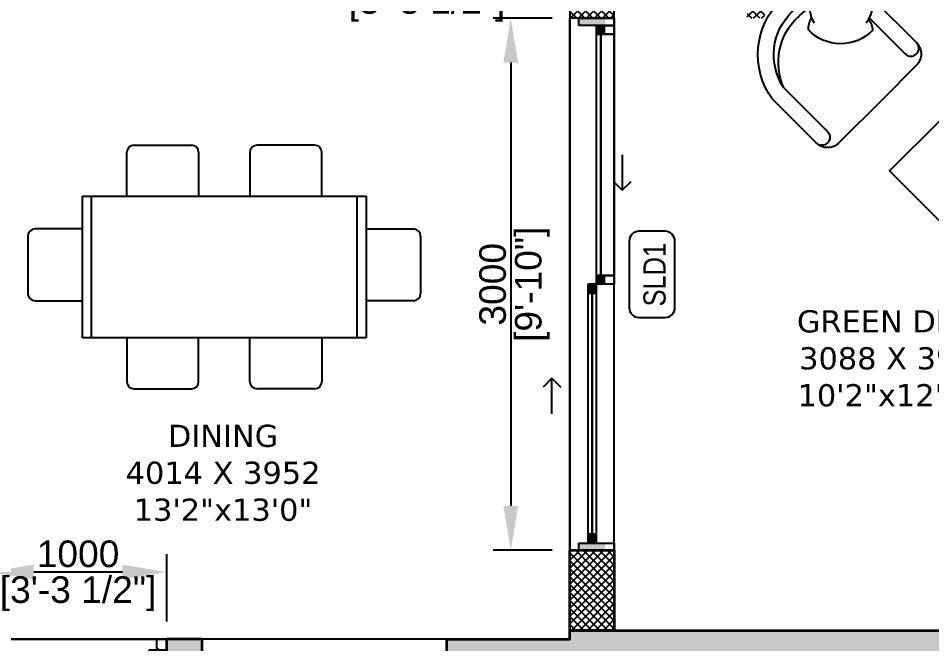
# Model space of a CAD drawing. Header units: millimetres. Extents: x -9976 to 131129, y -15735 to 207061.
# Drawn here: x 118998 to 124151, y 175162 to 178689 of the extents above; entities that cross this region are included whole.
import ezdxf
from ezdxf.enums import TextEntityAlignment as Align

# ---------------------------------------------------------------- set-up
doc = ezdxf.new("R2010")
doc.units = ezdxf.units.MM
doc.linetypes.add('3BHK  WEST_UN-2$0$DASHED', pattern=[0.75, 0.5, -0.25])
for name, color, linetype in [('A-Dimensions', 4, 'Continuous'), ('A-Door', 11, 'Continuous'), ('A-Door Line', 8, 'Continuous'), ('A-Furniture', 8, 'Continuous'), ('A-Hatch', 252, 'Continuous'), ('A-Room Boundary', 44, 'Continuous'), ('A-Text Main', 44, 'Continuous')]:
    doc.layers.add(name, color=color, linetype=linetype)
doc.layers.add('A-Wall', color=240, linetype='Continuous', lineweight=35)
doc.styles.add('2024-08-29_TOWER-A$0$simplex-0.8', font='simplex.shx', dxfattribs={"width": 0.8})
doc.styles.add('3.5BHK EAST_UN-1$0$grid_text', font='verdana.ttf')
doc.styles.add('ARIAL', font='ARIALN.TTF')
doc.styles.add('S', font='arial.ttf', dxfattribs={"height": 150})
doc.dimstyles.new('DIMSMALL', dxfattribs={"dimtxt": 150, "dimasz": 250, "dimexe": 100, "dimexo": 100, "dimgap": 25, "dimtad": 1, "dimdec": 0, "dimtxsty": 'S', "dimcen": 0, "dimdle": 100, "dimclrd": 8, "dimclre": 8, "dimclrt": 256, "dimazin": 3, "dimtfac": 1, "dimtdec": 0, "dimtix": 1, "dimtmove": 0, "dimatfit": 3, "dimldrblk": '12_DatumFilled', "dimlwd": -1, "dimlwe": -1, "dimarcsym": 1})

# ---------------------------------------------------------------- blocks, each defined once
blk = doc.blocks.new('A$C81f2a20b')
at = {"layer": 'A-Furniture', "linetype": 'Continuous'}
for p, q in [((290.6, 1087.3), (614.6, 1087.3)), ((1309.4, 1087.3), (985.4, 1087.3)), ((250.1, 800), (250.1, 1046.8)), ((655.1, 1046.8), (655.1, 800)), ((944.9, 1046.8), (944.9, 800)), ((1349.9, 800), (1349.9, 1046.8)), ((0, 0), (0, 800)), ((0, 800), (1600, 800)), ((50, 0), (50, 800)), ((1550, 0), (1550, 800)), ((1600, 800), (1600, 0)), ((-307.7, 574.2), (-307.7, 250.2)), ((0, 614.7), (-267.2, 614.7)), ((1600, 614.7), (1867.2, 614.7)), ((1907.7, 574.2), (1907.7, 250.2)), ((-267.2, 209.7), (0, 209.7)), ((1867.2, 209.7), (1600, 209.7)), ((1600, 0), (0, 0)), ((250.1, 0), (250.1, -246.8)), ((655.1, -246.8), (655.1, 0)), ((944.9, -246.8), (944.9, 0)), ((1349.9, 0), (1349.9, -246.8)), ((290.6, -287.3), (614.6, -287.3)), ((1309.4, -287.3), (985.4, -287.3))]:
    blk.add_line(p, q, dxfattribs=at)
for centre, start, end in [((290.6, 1046.8), 90, 180), ((614.6, 1046.8), 0, 90), ((985.4, 1046.8), 90, 180), ((1309.4, 1046.8), 0, 90), ((-267.2, 574.2), 90, 180), ((1867.2, 574.2), 0, 90), ((-267.2, 250.2), 180, 270), ((1867.2, 250.2), 270, 0), ((290.6, -246.8), 180, 270), ((614.6, -246.8), 270, 0), ((985.4, -246.8), 180, 270), ((1309.4, -246.8), 270, 0)]:
    blk.add_arc(centre, 40.5, start, end, dxfattribs=at)
blk = doc.blocks.new('A$Ccfbdbe87')
at = {"layer": 'A-Door'}
for p, q in [((99.9, 973.1), (44.4, 973.1)), ((44.4, 973.1), (44.4, 62.5)), ((99.9, 62.5), (99.9, 973.1)), ((5.6, 895.4), (44.4, 895.4)), ((5.6, 895.4), (5.6, 806.5)), ((16.7, 806.5), (24.9, 895.4)), ((23.3, 878.7), (44.4, 878.7)), ((138.8, 895.4), (99.9, 895.4)), ((121, 878.7), (99.9, 878.7)), ((127.7, 806.5), (119.5, 895.4)), ((138.8, 895.4), (138.8, 806.5)), ((99.9, 862), (44.4, 862)), ((5.6, 806.5), (16.7, 806.5)), ((138.8, 806.5), (127.7, 806.5)), ((99.9, 173.5), (44.4, 173.5)), ((0, 0), (0, 62.5)), ((0, 62.5), (44.4, 62.5)), ((16.7, 73.6), (50, 73.6)), ((33.3, 90.2), (33.3, 56.9)), ((44.4, 62.5), (99.9, 62.5)), ((44.4, 62.5), (44.4, 55.5)), ((44.4, 55.5), (55.5, 55.5)), ((55.5, 55.5), (55.5, 0)), ((99.9, 62.5), (99.9, 62.5)), ((944.5, 55.5), (944.5, 0)), ((955.6, 55.5), (944.5, 55.5)), ((1000, 62.5), (955.6, 62.5)), ((955.6, 62.5), (955.6, 55.5)), ((1000, 0), (1000, 62.5)), ((55.5, 0), (0, 0)), ((944.5, 0), (1000, 0))]:
    blk.add_line(p, q, dxfattribs=at)
blk.add_circle((33.3, 73.6), 11.1, dxfattribs=at)
at = {"layer": 'A-Door', "linetype": '3BHK  WEST_UN-2$0$DASHED', "lineweight": 0}
blk.add_arc((41.8, 61.2), 913.8, 0.0822, 86.3506, dxfattribs=at)
blk = doc.blocks.new('3BHK  WEST_UN-2$0$A$Ce69b8bcf')
at = {"layer": 'A-Furniture'}
for points in [[(800.1, 434.8), (800.1, 90.2, -0.414214), (709.9, 0), (360.8, 0, -0.376272), (0.1, 430.3), (0.1, 434.8), (0.1, 439.3, -0.414214), (360.8, 800), (709.9, 800, -0.414214), (800.1, 709.8), (800.1, 434.8)], [(315.3, 807.4, 0.14773), (237.8, 675.6, 0.213343), (124.1, 559.4, 0.178662)], [(428.9, 678.2, 0.356772), (315.3, 807.4, 0.249542), (221.6, 690.3, -9.61688)], [(424, 709.8), (709.9, 709.8, 0.414214), (755, 754.9), (755, 754.9, 0.414214), (709.9, 800)], [(231.6, 693.8, 0.306663), (124.1, 559.4, 0.30633), (222.3, 471.5, -0.872847)], [(426.1, 700.9, -0.165541), (485.7, 673, -0.425989), (227.4, 419.8, -0.121523), (191.8, 479.9, 7.115464)], [(125.9, 573.6, 0.130591), (90.3, 439.3), (90.3, 434.8)], [(145.1, 516.2, 0.072384), (135.4, 439.3), (135.4, 434.8)], [(360.8, 90.2, -0.364589), (90.3, 430.3), (90.3, 434.8)], [(360.8, 90.2, -0.321599), (135.4, 430.3), (135.4, 434.8)], [(360.8, 90.2), (709.9, 90.2, -0.414214), (755, 45.1), (755, 45.1, -0.414214), (709.9, 0)]]:
    blk.add_lwpolyline(points, format="xyb", dxfattribs=at)
blk = doc.blocks.new('A$Cecf05bcc')
at = {"layer": 'A-Door', "linetype": 'Continuous'}
for points in [[(50, 0), (50, -40), (200, -40), (200, 0)], [(200, -40), (150, -40), (150, -90), (200, -90)], [(150, -1500), (200, -1500), (200, -1450), (150, -1450)], [(100, -1500), (100, -1550), (150, -1550), (150, -1500)], [(150, -2960), (150, -2910), (100, -2910), (100, -2960)], [(50, -2960), (50, -3000), (200, -3000), (200, -2960)]]:
    blk.add_hatch(color=256, dxfattribs=at).paths.add_polyline_path(points)
for p, q in [((50, 0), (0, 0)), ((0, -3000), (0, 0)), ((50, 0), (0, 0)), ((250, 0), (50, 0)), ((50, 0), (250, 0)), ((50, -40), (50, 0)), ((250, 0), (50, 0)), ((250, 0), (50, 0)), ((250, -3000), (250, 0)), ((250, 0), (250, -40)), ((250, -40), (50, -40)), ((150, -90), (150, -40)), ((150, -40), (250, -40)), ((250, -40), (250, -90)), ((250, -90), (150, -90)), ((175, -90), (175, -1450)), ((295, -770), (295, -970)), ((295, -970), (245, -920)), ((150, -1500), (150, -1450)), ((150, -1450), (250, -1450)), ((250, -1450), (250, -1500)), ((100, -1500), (100, -1550)), ((150, -1500), (100, -1500)), ((250, -1500), (150, -1500)), ((150, -1550), (150, -1500)), ((100, -1550), (150, -1550)), ((125, -2910), (125, -1550)), ((-101.8, -2030), (-151.8, -2080)), ((-101.8, -2230), (-101.8, -2030)), ((-101.8, -2030), (-51.8, -2080)), ((150, -2910), (100, -2910)), ((100, -2910), (100, -2960)), ((150, -2960), (150, -2910)), ((50, -2960), (250, -2960)), ((50, -3000), (50, -2960)), ((100, -2960), (150, -2960)), ((250, -2960), (250, -3000)), ((50, -3000), (0, -3000)), ((50, -3000), (0, -3000)), ((250, -3000), (50, -3000)), ((250, -3000), (50, -3000)), ((250, -3000), (50, -3000)), ((250, -3000), (50, -3000))]:
    blk.add_line(p, q, dxfattribs=at)
at = {"layer": 'A-Door', "linetype": 'Continuous', "flags": 128}
for points in [[(175, -90), (175, -1450), (150, -1450), (150, -90)], [(250, -90), (250, -1450), (175, -1450), (175, -90)], [(125, -2910), (125, -1550), (100, -1550), (100, -2910)], [(150, -2910), (150, -1550), (125, -1550), (125, -2910)]]:
    blk.add_lwpolyline(points, close=True, dxfattribs=at)
blk = doc.blocks.new('2024-08-29_TOWER-A$0$WNTG')
at = {"layer": 'A-Text Main'}
blk.add_lwpolyline([(-187.8, 246.2), (187.8, 246.2, -0.414214), (242.8, 191.2), (242.8, 43.3, -0.414214), (187.8, -11.7), (-187.8, -11.7, -0.414214), (-242.8, 43.3), (-242.8, 191.2, -0.414214)], format="xyb", close=True, dxfattribs=at)
at = {"layer": 'A-Text Main', "style": '2024-08-29_TOWER-A$0$simplex-0.8', "width": 0.8}
blk.add_attdef('WNTG', text='', height=150, dxfattribs=at).set_placement((-1.6, 43), align=Align.CENTER)
blk = doc.blocks.new('Unit_3')
at = {"layer": 'A-Hatch', "linetype": 'Continuous'}
h = blk.add_hatch(dxfattribs=at)
h.set_pattern_fill('ANSI37', color=256, scale=10)
h.paths.add_polyline_path([(3930, -250), (3930, 0), (3650, 0), (3650, -250), (3650, -933), (3749.5, -932.5), (3749.5, -249.5)])
h.paths.add_polyline_path([(3749.5, -1783), (3650, -1783), (3650, -2907.1), (3749.5, -2907.1), (3749.5, -2843), (5310, -2843), (5310, -2742.4), (3749.5, -2742.4)])
h.paths.add_polyline_path([(5510, -3607.1), (7070.2, -3607.1), (7070.2, -4107.1), (7170.2, -4107.1), (7170.2, -2547.1), (7070.2, -2547.1), (7070.2, -3506.5), (5510, -3506.5)])
h.paths.add_polyline_path([(7069.7, -250), (7069.7, -811.3), (6919.7, -811.3), (6920, -1011.9), (7070.2, -1011.9), (7070, -1697.1), (7170, -1697.1), (7170.2, -250)])
h.paths.add_polyline_path([(5509.5, -1011.9), (6170, -1011.9), (6169.9, -811.3), (5509.5, -811.3)])
h.paths.add_polyline_path([(9476.2, -4107.6), (9476.2, -4557), (9576.2, -4557), (9576.2, -4107.6)])
h.paths.add_polyline_path([(8476.8, -4106.6), (8476.8, -4557), (8726.8, -4557), (8726.8, -4106.6)])
h.paths.add_polyline_path([(8476.8, -8008.9), (8476.8, -7557), (8726.6, -7557), (8726.6, -8008.9)])
h.paths.add_polyline_path([(9640.6, -8258.9), (9640.4, -8859.8), (9539.9, -8859.8), (9540.1, -8258.9)])
h.paths.add_polyline_path([(10340.6, -8258.9), (10340.6, -8758.9), (10240.6, -8758.9), (10240.6, -8258.9)])
h.paths.add_polyline_path([(9640.6, -12199.9), (9640.7, -9859.8), (9540.2, -9859.8), (9540.1, -12199.9)])
h.paths.add_polyline_path([(6201.6, -9258.9), (5192, -9258.9), (5192, -9358.3), (6201.6, -9358.3)])
h.paths.add_polyline_path([(4242, -9258.9), (4242, -12449.9), (4341.5, -12449.9), (4341.5, -11653.8), (4491.7, -11653.8), (4492, -11544.2), (4342, -11544.2), (4342, -9258.9)])
h.paths.add_polyline_path([(6201.6, -11544.2), (5242, -11544.2), (5242, -11653.9), (6201.6, -11653.9)])
h = blk.add_hatch(color=256, dxfattribs=at)
h.dxf.hatch_style = 1
h.paths.add_polyline_path([(6201.6, -12449.9), (7430, -12449.9), (7430, -12199.9), (6401.6, -12199.9), (6401.6, -8258.9), (6401.6, -8058.9), (6201.6, -8058.9)])
h.paths.add_polyline_path([(8430, -12199.9), (8430, -12449.9), (11365, -12449.9), (11365, -12199.9)])
h.paths.add_polyline_path([(11365, -8258.9), (8727.4, -8258.9), (7782.6, -8258.9), (7782.6, -8058.9), (8476.8, -8058.9), (8476.8, -8008.9), (11365, -8008.9)])
at = {"layer": 'A-Door', "linetype": 'Continuous'}
blk.add_line((8771.8, -5527), (8821.8, -5477), dxfattribs=at)
at = {"layer": 'A-Door Line', "color": 3, "linetype": 'Continuous'}
blk.add_lwpolyline([(5201.6, -8058.9), (6201.6, -8058.9)], dxfattribs=at)
at = {"layer": 'A-Furniture'}
blk.add_lwpolyline([(10562.7, -5134.9), (10279.9, -5417.7), (10562.7, -5700.6), (10845.6, -5417.7), (10562.7, -5134.9)], dxfattribs=at)
at = {"layer": 'A-Room Boundary', "color": 1, "linetype": 'Continuous'}
blk.add_lwpolyline([(4463.3, -4107.1), (8476.8, -4107.1), (8476.8, -8058.9), (4463.3, -8058.9)], close=True, dxfattribs=at)
at = {"layer": 'A-Room Boundary', "color": 1}
blk.add_lwpolyline([(8726.8, -4106.6), (11815.3, -4106.6), (11815.3, -8008.9), (8726.8, -8008.9)], close=True, dxfattribs=at)
at = {"layer": 'A-Wall'}
for points in [[(8476.8, -8008.9), (8476.8, -7557), (8726.6, -7557), (8726.6, -8008.9)], [(11365, -8258.9), (8727.4, -8258.9), (7782.6, -8258.9), (7782.6, -8058.9), (8476.8, -8058.9), (8476.8, -8008.9), (11365, -8008.9)], [(6201.6, -12449.9), (7430, -12449.9), (7430, -12199.9), (6401.6, -12199.9), (6401.6, -8258.9), (6401.6, -8258.9), (6401.6, -8058.9), (6201.6, -8058.9)]]:
    blk.add_lwpolyline(points, close=True, dxfattribs=at)
at = {"layer": 'A-Door', "linetype": 'Continuous'}
blk.add_blockref('A$Cecf05bcc', (8476.8, -4557), dxfattribs=at)
at = {"layer": 'A-Door', "linetype": 'Continuous', "rotation": 180}
blk.add_blockref('A$Ccfbdbe87', (6201.6, -8058.9), dxfattribs=at)
at = {"layer": 'A-Furniture', "ltscale": 600, "rotation": 314.9999999222444}
blk.add_blockref('3BHK  WEST_UN-2$0$A$Ce69b8bcf', (9364, -4758.3), dxfattribs=at)
at = {"layer": 'A-Furniture', "linetype": 'Continuous'}
blk.add_blockref('A$C81f2a20b', (5726.8, -6359.8), dxfattribs=at)
at = {"layer": 'A-Text Main'}
ref = blk.add_blockref('2024-08-29_TOWER-A$0$WNTG', (8822.7, -6001.4), dxfattribs=dict(at, xscale=-1, rotation=270))
ref.add_attrib('WNTG', 'SLD1', dxfattribs={"height": 125, "rotation": 90, "style": 'ARIAL'}).set_placement((9016.1, -6003), align=Align.CENTER)
at = {"layer": 'A-Text Main', "color": 3, "linetype": 'Continuous', "char_height": 125, "width": 1453.819, "attachment_point": 5, "style": '3.5BHK EAST_UN-1$0$grid_text'}
for s, insert in [('GREEN DECK\\P3088 X 3902\\P10\'2"x12\'10"', (10319.2, -6475.8)), ('DINING\\P4014 X 3952\\P13\'2"x13\'0"', (6519.9, -7121.4))]:
    blk.add_mtext(s, dxfattribs=dict(at, insert=insert))
blk = doc.blocks.new('*D107')
at = {"layer": 'A-Dimensions', "color": 8, "transparency": 16777216}
for p, q in [((122010.6, 178689.2), (121676.4, 178689.2)), ((121776.4, 178439.2), (121776.4, 175939.2)), ((122010.6, 175689.2), (121676.4, 175689.2))]:
    blk.add_line(p, q, dxfattribs=at)
for points in [[(121734.7, 178439.2), (121818.1, 178439.2), (121776.4, 178689.2)], [(121734.7, 175939.2), (121818.1, 175939.2), (121776.4, 175689.2)]]:
    blk.add_solid(points, dxfattribs=at)
at = {"layer": 'Defpoints', "color": 0, "transparency": 16777216}
for p in [(122110.6, 178689.2), (121776.4, 175689.2), (122110.6, 175689.2)]:
    blk.add_point(p, dxfattribs=at)
at = {"layer": 'A-Dimensions', "lineweight": 30, "transparency": 16777216, "char_height": 150, "attachment_point": 5, "rotation": 90, "style": 'S'}
for s, insert in [('\\A1;[9\'-10"]', (121897.5, 177189.2)), ('\\A1;3000', (121674.8, 177189.2))]:
    blk.add_mtext(s, dxfattribs=dict(at, insert=insert))
blk = doc.blocks.new('12_DatumFilled')
at = {"color": 8, "linetype": 'ByBlock'}
blk.add_solid([(0, 0.577), (-1, 0), (0, -0.577)], dxfattribs=at)
blk = doc.blocks.new('*D108')
at = {"layer": 'A-Dimensions', "color": 8, "transparency": 16777216}
for p, q in [((120804, 179039.1), (120804, 178789.5)), ((121803.6, 179039.1), (121803.6, 178789.5)), ((121553.6, 178889.5), (121054, 178889.5))]:
    blk.add_line(p, q, dxfattribs=at)
for points in [[(121054, 178931.1), (121054, 178847.8), (120804, 178889.5)], [(121553.6, 178931.1), (121553.6, 178847.8), (121803.6, 178889.5)]]:
    blk.add_solid(points, dxfattribs=at)
at = {"layer": 'Defpoints', "color": 0, "transparency": 16777216}
for p in [(120804, 179139.1), (121803.6, 179139.1), (120804, 178889.5)]:
    blk.add_point(p, dxfattribs=at)
at = {"layer": 'A-Dimensions', "lineweight": 30, "transparency": 16777216, "char_height": 150, "attachment_point": 5, "style": 'S'}
for s, insert in [('\\A1;1000', (121303.8, 178991)), ('\\A1;[3\'-3 1/2"]', (121303.8, 178767.4))]:
    blk.add_mtext(s, dxfattribs=dict(at, insert=insert))
blk = doc.blocks.new('*D113')
at = {"layer": 'A-Dimensions', "color": 8, "transparency": 16777216}
for p, q in [((118835.4, 175287.3), (118835.4, 175666.8)), ((119835.4, 175287.3), (119835.4, 175666.8)), ((119085.4, 175566.8), (119585.4, 175566.8))]:
    blk.add_line(p, q, dxfattribs=at)
for points in [[(119085.4, 175608.4), (119085.4, 175525.1), (118835.4, 175566.8)], [(119585.4, 175608.4), (119585.4, 175525.1), (119835.4, 175566.8)]]:
    blk.add_solid(points, dxfattribs=at)
at = {"layer": 'Defpoints', "color": 0, "transparency": 16777216}
for p in [(119835.4, 175566.8), (118835.4, 175187.3), (119835.4, 175187.3)]:
    blk.add_point(p, dxfattribs=at)
at = {"layer": 'A-Dimensions', "lineweight": 30, "transparency": 16777216, "char_height": 150, "attachment_point": 5, "style": 'S'}
for s, insert in [('\\A1;1000', (119335.4, 175668.4)), ('\\A1;[3\'-3 1/2"]', (119335.4, 175444.7))]:
    blk.add_mtext(s, dxfattribs=dict(at, insert=insert))

msp = doc.modelspace()

# ---------------------------------------------------------------- block references
at = {"linetype": 'Continuous'}
msp.add_blockref('Unit_3', (113633.6, 183246.5), dxfattribs=at)

# ---------------------------------------------------------------- next in the draw order: dimensions: what is measured, and where the dimension line sits
at = {"layer": 'A-Dimensions', "lineweight": 30}
for base, p1, p2, picture, middle in [((120804, 178889.5), (121803.6, 179139.1), (120804, 179139.1), '*D108', (121303.8, 178889.5)), ((119835.4, 175566.8), (118835.4, 175187.3), (119835.4, 175187.3), '*D113', (119335.4, 175566.8))]:
    dim = msp.add_linear_dim(base=base, p1=p1, p2=p2, dimstyle='DIMSMALL', dxfattribs=at)
    dim.commit()
    dim.dimension.update_dxf_attribs({"geometry": picture, "text_midpoint": middle})
dim = msp.add_linear_dim(base=(121776.4, 175689.2), p1=(122110.6, 178689.2), p2=(122110.6, 175689.2), angle=90, dimstyle='DIMSMALL', dxfattribs=at)
dim.commit()
dim.dimension.update_dxf_attribs({"geometry": '*D107', "text_midpoint": (121776.4, 177189.2)})

doc.saveas('drawing.dxf')
